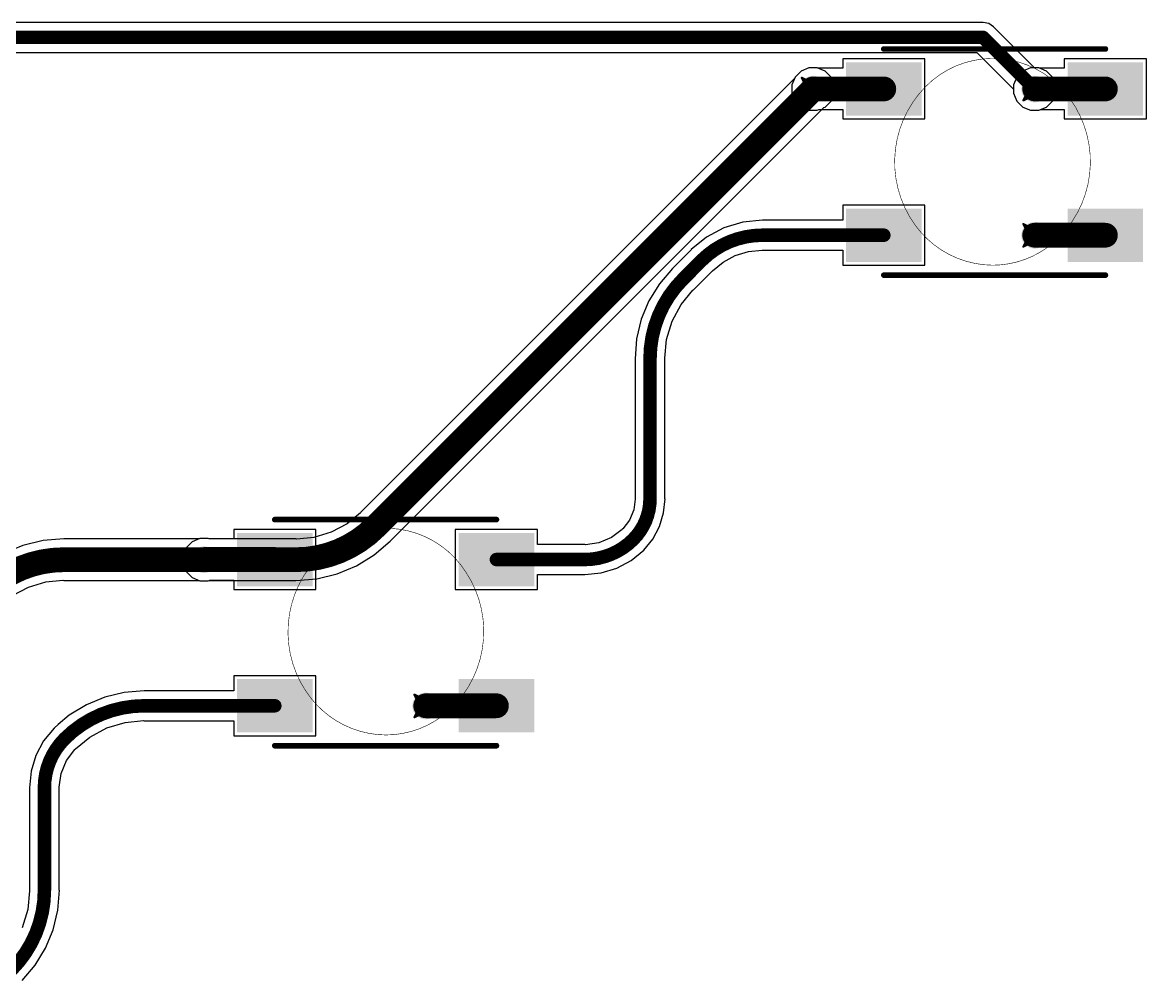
# Model space of a CAD drawing. Header units: inches. Extents: x -11 to 1110, y -7 to 455.
# Drawn here: x 430.21 to 455.58, y 191.24 to 212.86 of the extents above; entities that cross this region are included whole.
import ezdxf

# ---------------------------------------------------------------- set-up
doc = ezdxf.new("R2010")
doc.units = ezdxf.units.IN
for name, color, linetype in [('Bottom Layer', 5, 'Continuous'), ('Drill Drawing', 1, 'Continuous'), ('Mechanical 7', 56, 'Continuous'), ('Top Layer', 1, 'Continuous'), ('Top Overlay', 2, 'Continuous'), ('Top Paste', 8, 'Continuous'), ('Top Solder', 216, 'Continuous'), ('Via Holes', 16, 'Continuous')]:
    doc.layers.add(name, color=color, linetype=linetype)

msp = doc.modelspace()

# ---------------------------------------------------------------- hatches: boundary and pattern name
at = {"layer": 'Bottom Layer'}
h = msp.add_hatch(color=5, dxfattribs=at)
edge = h.paths.add_edge_path()
edge.add_arc((448.053, 211.356), 0.3, 0, 360)
h = msp.add_hatch(color=5, dxfattribs=at)
edge = h.paths.add_edge_path()
edge.add_arc((453.053, 211.356), 0.3, 0, 360)
h = msp.add_hatch(color=5, dxfattribs=at)
edge = h.paths.add_edge_path()
edge.add_arc((453.053, 208.056), 0.3, 0, 360)
h = msp.add_hatch(color=5, dxfattribs=at)
edge = h.paths.add_edge_path()
edge.add_arc((434.311, 200.738), 0.3, 0, 360)
h = msp.add_hatch(color=5, dxfattribs=at)
edge = h.paths.add_edge_path()
edge.add_arc((439.311, 197.438), 0.3, 0, 360)
at = {"layer": 'Top Layer'}
for points in [[(448.898, 211.859), (450.398, 211.859), (450.398, 210.859), (448.898, 210.859)], [(455.398, 210.859), (453.898, 210.859), (453.898, 211.859), (455.398, 211.859)], [(448.898, 208.559), (450.398, 208.559), (450.398, 207.559), (448.898, 207.559)], [(453.898, 208.559), (455.398, 208.559), (455.398, 207.559), (453.898, 207.559)], [(435.157, 201.242), (436.657, 201.242), (436.657, 200.242), (435.157, 200.242)], [(441.657, 200.242), (440.157, 200.242), (440.157, 201.242), (441.657, 201.242)], [(435.157, 197.942), (436.657, 197.942), (436.657, 196.942), (435.157, 196.942)], [(440.157, 197.942), (441.657, 197.942), (441.657, 196.942), (440.157, 196.942)]]:
    msp.add_hatch(color=1, dxfattribs=at).paths.add_polyline_path(points)
h = msp.add_hatch(color=1, dxfattribs=at)
edge = h.paths.add_edge_path()
edge.add_arc((448.053, 211.356), 0.3, 0, 360)
h = msp.add_hatch(color=1, dxfattribs=at)
edge = h.paths.add_edge_path()
edge.add_arc((453.053, 211.356), 0.3, 0, 360)
h = msp.add_hatch(color=1, dxfattribs=at)
edge = h.paths.add_edge_path()
edge.add_arc((453.053, 208.056), 0.3, 0, 360)
h = msp.add_hatch(color=1, dxfattribs=at)
edge = h.paths.add_edge_path()
edge.add_arc((434.311, 200.738), 0.3, 0, 360)
h = msp.add_hatch(color=1, dxfattribs=at)
edge = h.paths.add_edge_path()
edge.add_arc((439.311, 197.438), 0.3, 0, 360)
at = {"layer": 'Top Paste'}
for points in [[(448.898, 211.859), (450.398, 211.859), (450.398, 210.859), (448.898, 210.859)], [(455.398, 210.859), (453.898, 210.859), (453.898, 211.859), (455.398, 211.859)], [(448.898, 208.559), (450.398, 208.559), (450.398, 207.559), (448.898, 207.559)], [(453.898, 208.559), (455.398, 208.559), (455.398, 207.559), (453.898, 207.559)], [(435.157, 201.242), (436.657, 201.242), (436.657, 200.242), (435.157, 200.242)], [(441.657, 200.242), (440.157, 200.242), (440.157, 201.242), (441.657, 201.242)], [(435.157, 197.942), (436.657, 197.942), (436.657, 196.942), (435.157, 196.942)], [(440.157, 197.942), (441.657, 197.942), (441.657, 196.942), (440.157, 196.942)]]:
    msp.add_hatch(color=8, dxfattribs=at).paths.add_polyline_path(points)
at = {"layer": 'Top Solder'}
for points in [[(448.797, 211.961), (450.5, 211.961), (450.5, 210.757), (448.797, 210.757)], [(455.5, 210.757), (453.797, 210.757), (453.797, 211.961), (455.5, 211.961)], [(448.797, 208.661), (450.5, 208.661), (450.5, 207.457), (448.797, 207.457)], [(453.797, 208.661), (455.5, 208.661), (455.5, 207.457), (453.797, 207.457)], [(435.055, 201.343), (436.759, 201.343), (436.759, 200.14), (435.055, 200.14)], [(441.759, 200.14), (440.055, 200.14), (440.055, 201.343), (441.759, 201.343)], [(435.055, 198.043), (436.759, 198.043), (436.759, 196.84), (435.055, 196.84)], [(440.055, 198.043), (441.759, 198.043), (441.759, 196.84), (440.055, 196.84)]]:
    msp.add_hatch(color=216, dxfattribs=at).paths.add_polyline_path(points)
at = {"layer": 'Via Holes'}
h = msp.add_hatch(color=7, dxfattribs=at)
edge = h.paths.add_edge_path()
edge.add_arc((448.053, 211.356), 0.15, 0, 360)
h = msp.add_hatch(color=7, dxfattribs=at)
edge = h.paths.add_edge_path()
edge.add_arc((453.053, 211.356), 0.15, 0, 360)
h = msp.add_hatch(color=7, dxfattribs=at)
edge = h.paths.add_edge_path()
edge.add_arc((453.053, 208.056), 0.15, 0, 360)
h = msp.add_hatch(color=7, dxfattribs=at)
edge = h.paths.add_edge_path()
edge.add_arc((434.311, 200.738), 0.15, 0, 360)
h = msp.add_hatch(color=7, dxfattribs=at)
edge = h.paths.add_edge_path()
edge.add_arc((439.311, 197.438), 0.15, 0, 360)

# ---------------------------------------------------------------- linework, layer by layer
at = {"layer": 'Bottom Layer'}
for p, q in [((451.887, 212.858), (419.822, 212.858)), ((452.015, 212.833), (451.887, 212.858)), ((452.125, 212.76), (452.015, 212.833)), ((453.051, 211.833), (452.125, 212.76)), ((419.822, 212.185), (451.747, 212.185)), ((451.747, 212.185), (452.575, 211.357)), ((447.958, 211.833), (447.782, 211.761)), ((448.148, 211.833), (447.958, 211.833)), ((448.323, 211.761), (448.148, 211.833)), ((453.148, 211.833), (453.051, 211.833)), ((453.323, 211.761), (453.148, 211.833)), ((447.636, 211.598), (437.85, 201.812)), ((447.648, 211.626), (447.636, 211.598)), ((447.782, 211.761), (447.648, 211.626)), ((448.458, 211.626), (448.323, 211.761)), ((448.531, 211.451), (448.458, 211.626)), ((453.458, 211.626), (453.323, 211.761)), ((453.531, 211.451), (453.458, 211.626)), ((448.531, 211.261), (448.531, 211.451)), ((452.575, 211.357), (452.575, 211.261)), ((453.531, 211.261), (453.531, 211.451)), ((448.323, 210.951), (448.458, 211.085)), ((448.458, 211.085), (448.531, 211.261)), ((452.575, 211.261), (452.648, 211.085)), ((452.648, 211.085), (452.782, 210.951)), ((453.323, 210.951), (453.458, 211.085)), ((453.458, 211.085), (453.531, 211.261)), ((438.509, 201.153), (448.295, 210.939)), ((448.295, 210.939), (448.323, 210.951)), ((452.782, 210.951), (452.958, 210.878)), ((452.958, 210.878), (453.148, 210.878)), ((453.148, 210.878), (453.323, 210.951)), ((437.838, 201.794), (437.539, 201.549)), ((437.85, 201.812), (437.838, 201.794)), ((437.539, 201.549), (437.179, 201.357)), ((430.677, 201.168), (430.218, 201.058)), ((431.147, 201.205), (430.677, 201.168)), ((434.188, 201.205), (431.147, 201.205)), ((431.147, 201.205), (431.147, 201.205)), ((434.216, 201.216), (434.188, 201.205)), ((434.406, 201.216), (434.216, 201.216)), ((434.435, 201.205), (434.406, 201.216)), ((436.383, 201.205), (434.435, 201.205)), ((436.405, 201.2), (436.383, 201.205)), ((436.789, 201.238), (436.405, 201.2)), ((437.179, 201.357), (436.789, 201.238)), ((438.151, 200.846), (438.509, 201.153)), ((438.509, 201.153), (438.509, 201.153)), ((430.218, 201.058), (429.782, 200.877)), ((437.748, 200.6), (438.151, 200.846)), ((436.854, 200.309), (437.313, 200.419)), ((437.313, 200.419), (437.748, 200.6)), ((429.991, 199.928), (430.351, 200.12)), ((430.351, 200.12), (430.741, 200.239)), ((430.741, 200.239), (431.126, 200.276)), ((431.126, 200.276), (431.147, 200.272)), ((431.147, 200.272), (434.188, 200.272)), ((434.188, 200.272), (434.216, 200.261)), ((434.216, 200.261), (434.406, 200.261)), ((434.406, 200.261), (434.435, 200.272)), ((434.435, 200.272), (436.383, 200.272)), ((436.383, 200.272), (436.854, 200.309)), ((436.383, 200.272), (436.383, 200.272))]:
    msp.add_line(p, q, dxfattribs=at)
for points in [[(419.822, 212.522, 0.305, 0.305, 0), (451.887, 212.522, 0.305, 0.305, 0)], [(451.887, 212.522, 0.305, 0.305, 0), (453.053, 211.356, 0.305, 0.305, 0)], [(438.18, 201.482, 0.559, 0.559, 0), (448.053, 211.356, 0.559, 0.559, 0)], [(438.18, 201.482, 0.559, 0.559, -0.198912), (436.383, 200.738, 0.559, 0.559, 0)], [(429.351, 199.994, 0.559, 0.559, -0.198912), (431.147, 200.738, 0.559, 0.559, 0)], [(431.147, 200.738, 0.559, 0.559, 0), (434.311, 200.738, 0.559, 0.559, 0)], [(434.311, 200.738, 0.559, 0.559, 0), (436.383, 200.738, 0.559, 0.559, 0)]]:
    msp.add_lwpolyline(points, format="xyseb", dxfattribs=at)
for points in [[(451.81, 212.522, 0.152, 0.152, 1), (451.963, 212.522, 0.152, 0.152, 1)], [(451.81, 212.522, 0.152, 0.152, 1), (451.963, 212.522, 0.152, 0.152, 1)], [(447.913, 211.356, 0.279, 0.279, 1), (448.192, 211.356, 0.279, 0.279, 1)], [(452.977, 211.356, 0.152, 0.152, 1), (453.129, 211.356, 0.152, 0.152, 1)], [(438.04, 201.482, 0.279, 0.279, 1), (438.319, 201.482, 0.279, 0.279, 1)], [(438.04, 201.482, 0.279, 0.279, 1), (438.319, 201.482, 0.279, 0.279, 1)], [(431.007, 200.738, 0.279, 0.279, 1), (431.287, 200.738, 0.279, 0.279, 1)], [(431.007, 200.738, 0.279, 0.279, 1), (431.287, 200.738, 0.279, 0.279, 1)], [(434.172, 200.738, 0.279, 0.279, 1), (434.451, 200.738, 0.279, 0.279, 1)], [(434.172, 200.738, 0.279, 0.279, 1), (434.451, 200.738, 0.279, 0.279, 1)], [(436.244, 200.738, 0.279, 0.279, 1), (436.523, 200.738, 0.279, 0.279, 1)], [(436.244, 200.738, 0.279, 0.279, 1), (436.523, 200.738, 0.279, 0.279, 1)]]:
    msp.add_lwpolyline(points, format="xyseb", close=True, dxfattribs=at)
at = {"layer": 'Drill Drawing'}
for points in [[(447.799, 211.61, 0.0508, 0.0508, 0), (448.053, 211.483, 0.0508, 0.0508, 0)], [(447.799, 211.61, 0.0508, 0.0508, 0), (447.926, 211.356, 0.0508, 0.0508, 0)], [(448.053, 211.483, 0.0508, 0.0508, 0), (448.307, 211.61, 0.0508, 0.0508, 0)], [(448.18, 211.356, 0.0508, 0.0508, 0), (448.307, 211.61, 0.0508, 0.0508, 0)], [(452.799, 211.61, 0.0508, 0.0508, 0), (453.053, 211.483, 0.0508, 0.0508, 0)], [(452.799, 211.61, 0.0508, 0.0508, 0), (452.926, 211.356, 0.0508, 0.0508, 0)], [(453.053, 211.483, 0.0508, 0.0508, 0), (453.307, 211.61, 0.0508, 0.0508, 0)], [(453.18, 211.356, 0.0508, 0.0508, 0), (453.307, 211.61, 0.0508, 0.0508, 0)], [(447.799, 211.102, 0.0508, 0.0508, 0), (447.926, 211.356, 0.0508, 0.0508, 0)], [(448.18, 211.356, 0.0508, 0.0508, 0), (448.307, 211.102, 0.0508, 0.0508, 0)], [(452.799, 211.102, 0.0508, 0.0508, 0), (452.926, 211.356, 0.0508, 0.0508, 0)], [(453.18, 211.356, 0.0508, 0.0508, 0), (453.307, 211.102, 0.0508, 0.0508, 0)], [(447.799, 211.102, 0.0508, 0.0508, 0), (448.053, 211.229, 0.0508, 0.0508, 0)], [(448.053, 211.229, 0.0508, 0.0508, 0), (448.307, 211.102, 0.0508, 0.0508, 0)], [(452.799, 211.102, 0.0508, 0.0508, 0), (453.053, 211.229, 0.0508, 0.0508, 0)], [(453.053, 211.229, 0.0508, 0.0508, 0), (453.307, 211.102, 0.0508, 0.0508, 0)], [(452.799, 208.31, 0.0508, 0.0508, 0), (453.053, 208.183, 0.0508, 0.0508, 0)], [(452.799, 208.31, 0.0508, 0.0508, 0), (452.926, 208.056, 0.0508, 0.0508, 0)], [(453.053, 208.183, 0.0508, 0.0508, 0), (453.307, 208.31, 0.0508, 0.0508, 0)], [(453.18, 208.056, 0.0508, 0.0508, 0), (453.307, 208.31, 0.0508, 0.0508, 0)], [(452.799, 207.802, 0.0508, 0.0508, 0), (452.926, 208.056, 0.0508, 0.0508, 0)], [(453.18, 208.056, 0.0508, 0.0508, 0), (453.307, 207.802, 0.0508, 0.0508, 0)], [(452.799, 207.802, 0.0508, 0.0508, 0), (453.053, 207.929, 0.0508, 0.0508, 0)], [(453.053, 207.929, 0.0508, 0.0508, 0), (453.307, 207.802, 0.0508, 0.0508, 0)], [(434.057, 200.992, 0.0508, 0.0508, 0), (434.311, 200.865, 0.0508, 0.0508, 0)], [(434.057, 200.992, 0.0508, 0.0508, 0), (434.184, 200.738, 0.0508, 0.0508, 0)], [(434.311, 200.865, 0.0508, 0.0508, 0), (434.565, 200.992, 0.0508, 0.0508, 0)], [(434.438, 200.738, 0.0508, 0.0508, 0), (434.565, 200.992, 0.0508, 0.0508, 0)], [(434.057, 200.484, 0.0508, 0.0508, 0), (434.184, 200.738, 0.0508, 0.0508, 0)], [(434.057, 200.484, 0.0508, 0.0508, 0), (434.311, 200.611, 0.0508, 0.0508, 0)], [(434.311, 200.611, 0.0508, 0.0508, 0), (434.565, 200.484, 0.0508, 0.0508, 0)], [(434.438, 200.738, 0.0508, 0.0508, 0), (434.565, 200.484, 0.0508, 0.0508, 0)], [(439.057, 197.692, 0.0508, 0.0508, 0), (439.311, 197.565, 0.0508, 0.0508, 0)], [(439.057, 197.692, 0.0508, 0.0508, 0), (439.184, 197.438, 0.0508, 0.0508, 0)], [(439.311, 197.565, 0.0508, 0.0508, 0), (439.565, 197.692, 0.0508, 0.0508, 0)], [(439.438, 197.438, 0.0508, 0.0508, 0), (439.565, 197.692, 0.0508, 0.0508, 0)], [(439.057, 197.184, 0.0508, 0.0508, 0), (439.184, 197.438, 0.0508, 0.0508, 0)], [(439.057, 197.184, 0.0508, 0.0508, 0), (439.311, 197.311, 0.0508, 0.0508, 0)], [(439.311, 197.311, 0.0508, 0.0508, 0), (439.565, 197.184, 0.0508, 0.0508, 0)], [(439.438, 197.438, 0.0508, 0.0508, 0), (439.565, 197.184, 0.0508, 0.0508, 0)]]:
    msp.add_lwpolyline(points, format="xyseb", dxfattribs=at)
for points in [[(447.786, 211.61, 0.0254, 0.0254, 1), (447.811, 211.61, 0.0254, 0.0254, 1)], [(447.786, 211.61, 0.0254, 0.0254, 1), (447.811, 211.61, 0.0254, 0.0254, 1)], [(448.294, 211.61, 0.0254, 0.0254, 1), (448.319, 211.61, 0.0254, 0.0254, 1)], [(448.294, 211.61, 0.0254, 0.0254, 1), (448.319, 211.61, 0.0254, 0.0254, 1)], [(452.786, 211.61, 0.0254, 0.0254, 1), (452.811, 211.61, 0.0254, 0.0254, 1)], [(452.786, 211.61, 0.0254, 0.0254, 1), (452.811, 211.61, 0.0254, 0.0254, 1)], [(453.294, 211.61, 0.0254, 0.0254, 1), (453.319, 211.61, 0.0254, 0.0254, 1)], [(453.294, 211.61, 0.0254, 0.0254, 1), (453.319, 211.61, 0.0254, 0.0254, 1)], [(447.913, 211.356, 0.0254, 0.0254, 1), (447.938, 211.356, 0.0254, 0.0254, 1)], [(447.913, 211.356, 0.0254, 0.0254, 1), (447.938, 211.356, 0.0254, 0.0254, 1)], [(448.04, 211.483, 0.0254, 0.0254, 1), (448.065, 211.483, 0.0254, 0.0254, 1)], [(448.04, 211.483, 0.0254, 0.0254, 1), (448.065, 211.483, 0.0254, 0.0254, 1)], [(448.167, 211.356, 0.0254, 0.0254, 1), (448.192, 211.356, 0.0254, 0.0254, 1)], [(448.167, 211.356, 0.0254, 0.0254, 1), (448.192, 211.356, 0.0254, 0.0254, 1)], [(452.913, 211.356, 0.0254, 0.0254, 1), (452.938, 211.356, 0.0254, 0.0254, 1)], [(452.913, 211.356, 0.0254, 0.0254, 1), (452.938, 211.356, 0.0254, 0.0254, 1)], [(453.04, 211.483, 0.0254, 0.0254, 1), (453.065, 211.483, 0.0254, 0.0254, 1)], [(453.04, 211.483, 0.0254, 0.0254, 1), (453.065, 211.483, 0.0254, 0.0254, 1)], [(453.167, 211.356, 0.0254, 0.0254, 1), (453.192, 211.356, 0.0254, 0.0254, 1)], [(453.167, 211.356, 0.0254, 0.0254, 1), (453.192, 211.356, 0.0254, 0.0254, 1)], [(447.786, 211.102, 0.0254, 0.0254, 1), (447.811, 211.102, 0.0254, 0.0254, 1)], [(447.786, 211.102, 0.0254, 0.0254, 1), (447.811, 211.102, 0.0254, 0.0254, 1)], [(448.04, 211.229, 0.0254, 0.0254, 1), (448.065, 211.229, 0.0254, 0.0254, 1)], [(448.04, 211.229, 0.0254, 0.0254, 1), (448.065, 211.229, 0.0254, 0.0254, 1)], [(448.294, 211.102, 0.0254, 0.0254, 1), (448.319, 211.102, 0.0254, 0.0254, 1)], [(448.294, 211.102, 0.0254, 0.0254, 1), (448.319, 211.102, 0.0254, 0.0254, 1)], [(452.786, 211.102, 0.0254, 0.0254, 1), (452.811, 211.102, 0.0254, 0.0254, 1)], [(452.786, 211.102, 0.0254, 0.0254, 1), (452.811, 211.102, 0.0254, 0.0254, 1)], [(453.04, 211.229, 0.0254, 0.0254, 1), (453.065, 211.229, 0.0254, 0.0254, 1)], [(453.04, 211.229, 0.0254, 0.0254, 1), (453.065, 211.229, 0.0254, 0.0254, 1)], [(453.294, 211.102, 0.0254, 0.0254, 1), (453.319, 211.102, 0.0254, 0.0254, 1)], [(453.294, 211.102, 0.0254, 0.0254, 1), (453.319, 211.102, 0.0254, 0.0254, 1)], [(452.786, 208.31, 0.0254, 0.0254, 1), (452.811, 208.31, 0.0254, 0.0254, 1)], [(452.786, 208.31, 0.0254, 0.0254, 1), (452.811, 208.31, 0.0254, 0.0254, 1)], [(453.294, 208.31, 0.0254, 0.0254, 1), (453.319, 208.31, 0.0254, 0.0254, 1)], [(453.294, 208.31, 0.0254, 0.0254, 1), (453.319, 208.31, 0.0254, 0.0254, 1)], [(452.913, 208.056, 0.0254, 0.0254, 1), (452.938, 208.056, 0.0254, 0.0254, 1)], [(452.913, 208.056, 0.0254, 0.0254, 1), (452.938, 208.056, 0.0254, 0.0254, 1)], [(453.04, 208.183, 0.0254, 0.0254, 1), (453.065, 208.183, 0.0254, 0.0254, 1)], [(453.04, 208.183, 0.0254, 0.0254, 1), (453.065, 208.183, 0.0254, 0.0254, 1)], [(453.167, 208.056, 0.0254, 0.0254, 1), (453.192, 208.056, 0.0254, 0.0254, 1)], [(453.167, 208.056, 0.0254, 0.0254, 1), (453.192, 208.056, 0.0254, 0.0254, 1)], [(452.786, 207.802, 0.0254, 0.0254, 1), (452.811, 207.802, 0.0254, 0.0254, 1)], [(452.786, 207.802, 0.0254, 0.0254, 1), (452.811, 207.802, 0.0254, 0.0254, 1)], [(453.04, 207.929, 0.0254, 0.0254, 1), (453.065, 207.929, 0.0254, 0.0254, 1)], [(453.04, 207.929, 0.0254, 0.0254, 1), (453.065, 207.929, 0.0254, 0.0254, 1)], [(453.294, 207.802, 0.0254, 0.0254, 1), (453.319, 207.802, 0.0254, 0.0254, 1)], [(453.294, 207.802, 0.0254, 0.0254, 1), (453.319, 207.802, 0.0254, 0.0254, 1)], [(434.045, 200.992, 0.0254, 0.0254, 1), (434.07, 200.992, 0.0254, 0.0254, 1)], [(434.045, 200.992, 0.0254, 0.0254, 1), (434.07, 200.992, 0.0254, 0.0254, 1)], [(434.299, 200.865, 0.0254, 0.0254, 1), (434.324, 200.865, 0.0254, 0.0254, 1)], [(434.299, 200.865, 0.0254, 0.0254, 1), (434.324, 200.865, 0.0254, 0.0254, 1)], [(434.553, 200.992, 0.0254, 0.0254, 1), (434.578, 200.992, 0.0254, 0.0254, 1)], [(434.553, 200.992, 0.0254, 0.0254, 1), (434.578, 200.992, 0.0254, 0.0254, 1)], [(434.172, 200.738, 0.0254, 0.0254, 1), (434.197, 200.738, 0.0254, 0.0254, 1)], [(434.172, 200.738, 0.0254, 0.0254, 1), (434.197, 200.738, 0.0254, 0.0254, 1)], [(434.299, 200.611, 0.0254, 0.0254, 1), (434.324, 200.611, 0.0254, 0.0254, 1)], [(434.299, 200.611, 0.0254, 0.0254, 1), (434.324, 200.611, 0.0254, 0.0254, 1)], [(434.426, 200.738, 0.0254, 0.0254, 1), (434.451, 200.738, 0.0254, 0.0254, 1)], [(434.426, 200.738, 0.0254, 0.0254, 1), (434.451, 200.738, 0.0254, 0.0254, 1)], [(434.045, 200.484, 0.0254, 0.0254, 1), (434.07, 200.484, 0.0254, 0.0254, 1)], [(434.045, 200.484, 0.0254, 0.0254, 1), (434.07, 200.484, 0.0254, 0.0254, 1)], [(434.553, 200.484, 0.0254, 0.0254, 1), (434.578, 200.484, 0.0254, 0.0254, 1)], [(434.553, 200.484, 0.0254, 0.0254, 1), (434.578, 200.484, 0.0254, 0.0254, 1)], [(439.045, 197.692, 0.0254, 0.0254, 1), (439.07, 197.692, 0.0254, 0.0254, 1)], [(439.045, 197.692, 0.0254, 0.0254, 1), (439.07, 197.692, 0.0254, 0.0254, 1)], [(439.299, 197.565, 0.0254, 0.0254, 1), (439.324, 197.565, 0.0254, 0.0254, 1)], [(439.299, 197.565, 0.0254, 0.0254, 1), (439.324, 197.565, 0.0254, 0.0254, 1)], [(439.553, 197.692, 0.0254, 0.0254, 1), (439.578, 197.692, 0.0254, 0.0254, 1)], [(439.553, 197.692, 0.0254, 0.0254, 1), (439.578, 197.692, 0.0254, 0.0254, 1)], [(439.172, 197.438, 0.0254, 0.0254, 1), (439.197, 197.438, 0.0254, 0.0254, 1)], [(439.172, 197.438, 0.0254, 0.0254, 1), (439.197, 197.438, 0.0254, 0.0254, 1)], [(439.299, 197.311, 0.0254, 0.0254, 1), (439.324, 197.311, 0.0254, 0.0254, 1)], [(439.299, 197.311, 0.0254, 0.0254, 1), (439.324, 197.311, 0.0254, 0.0254, 1)], [(439.426, 197.438, 0.0254, 0.0254, 1), (439.451, 197.438, 0.0254, 0.0254, 1)], [(439.426, 197.438, 0.0254, 0.0254, 1), (439.451, 197.438, 0.0254, 0.0254, 1)], [(439.045, 197.184, 0.0254, 0.0254, 1), (439.07, 197.184, 0.0254, 0.0254, 1)], [(439.045, 197.184, 0.0254, 0.0254, 1), (439.07, 197.184, 0.0254, 0.0254, 1)], [(439.553, 197.184, 0.0254, 0.0254, 1), (439.578, 197.184, 0.0254, 0.0254, 1)], [(439.553, 197.184, 0.0254, 0.0254, 1), (439.578, 197.184, 0.0254, 0.0254, 1)]]:
    msp.add_lwpolyline(points, format="xyseb", close=True, dxfattribs=at)
at = {"layer": 'Mechanical 7'}
for points in [[(450.754, 211.562, 0.0127, 0.0127, -0.437091), (453.848, 211.14, 0.0127, 0.0127, 0)], [(450.354, 208.289, 0.0127, 0.0127, -0.392933), (450.754, 211.562, 0.0127, 0.0127, 0)], [(453.848, 211.14, 0.0127, 0.0127, -0.392312), (453.452, 207.87, 0.0127, 0.0127, 0)], [(452.105, 207.382, 0.0127, 0.0127, -0.239877), (450.354, 208.289, 0.0127, 0.0127, 0)], [(453.452, 207.87, 0.0127, 0.0127, -0.174131), (452.105, 207.382, 0.0127, 0.0127, 0)], [(437.151, 201.029, 0.0127, 0.0127, -0.436674), (440.222, 200.451, 0.0127, 0.0127, 0)], [(436.601, 197.783, 0.0127, 0.0127, -0.393355), (437.151, 201.029, 0.0127, 0.0127, 0)], [(440.222, 200.451, 0.0127, 0.0127, -0.393463), (439.676, 197.203, 0.0127, 0.0127, 0)], [(438.413, 196.783, 0.0127, 0.0127, -0.253148), (436.601, 197.783, 0.0127, 0.0127, 0)], [(439.676, 197.203, 0.0127, 0.0127, -0.160429), (438.413, 196.783, 0.0127, 0.0127, 0)]]:
    msp.add_lwpolyline(points, format="xyseb", dxfattribs=at)
for points in [[(450.751, 211.562, 0.00635, 0.00635, 1), (450.757, 211.562, 0.00635, 0.00635, 1)], [(450.751, 211.562, 0.00635, 0.00635, 1), (450.757, 211.562, 0.00635, 0.00635, 1)], [(453.845, 211.14, 0.00635, 0.00635, 1), (453.852, 211.14, 0.00635, 0.00635, 1)], [(453.845, 211.14, 0.00635, 0.00635, 1), (453.852, 211.14, 0.00635, 0.00635, 1)], [(450.351, 208.289, 0.00635, 0.00635, 1), (450.358, 208.289, 0.00635, 0.00635, 1)], [(450.351, 208.289, 0.00635, 0.00635, 1), (450.358, 208.289, 0.00635, 0.00635, 1)], [(453.449, 207.87, 0.00635, 0.00635, 1), (453.455, 207.87, 0.00635, 0.00635, 1)], [(453.449, 207.87, 0.00635, 0.00635, 1), (453.455, 207.87, 0.00635, 0.00635, 1)], [(452.101, 207.382, 0.00635, 0.00635, 1), (452.108, 207.382, 0.00635, 0.00635, 1)], [(452.101, 207.382, 0.00635, 0.00635, 1), (452.108, 207.382, 0.00635, 0.00635, 1)], [(437.147, 201.029, 0.00635, 0.00635, 1), (437.154, 201.029, 0.00635, 0.00635, 1)], [(437.147, 201.029, 0.00635, 0.00635, 1), (437.154, 201.029, 0.00635, 0.00635, 1)], [(440.219, 200.451, 0.00635, 0.00635, 1), (440.225, 200.451, 0.00635, 0.00635, 1)], [(440.219, 200.451, 0.00635, 0.00635, 1), (440.225, 200.451, 0.00635, 0.00635, 1)], [(436.598, 197.783, 0.00635, 0.00635, 1), (436.605, 197.783, 0.00635, 0.00635, 1)], [(436.598, 197.783, 0.00635, 0.00635, 1), (436.605, 197.783, 0.00635, 0.00635, 1)], [(439.673, 197.203, 0.00635, 0.00635, 1), (439.679, 197.203, 0.00635, 0.00635, 1)], [(439.673, 197.203, 0.00635, 0.00635, 1), (439.679, 197.203, 0.00635, 0.00635, 1)], [(438.41, 196.783, 0.00635, 0.00635, 1), (438.416, 196.783, 0.00635, 0.00635, 1)], [(438.41, 196.783, 0.00635, 0.00635, 1), (438.416, 196.783, 0.00635, 0.00635, 1)]]:
    msp.add_lwpolyline(points, format="xyseb", close=True, dxfattribs=at)
at = {"layer": 'Top Layer'}
for p, q in [((447.958, 211.833), (447.782, 211.761)), ((448.148, 211.833), (447.958, 211.833)), ((448.168, 211.825), (448.148, 211.833)), ((448.721, 211.825), (448.168, 211.825)), ((450.576, 212.037), (448.721, 212.037)), ((448.721, 212.037), (448.721, 211.825)), ((450.576, 210.681), (450.576, 212.037)), ((452.958, 211.833), (452.782, 211.761)), ((453.148, 211.833), (452.958, 211.833)), ((453.168, 211.825), (453.148, 211.833)), ((453.721, 211.825), (453.168, 211.825)), ((455.576, 212.037), (453.721, 212.037)), ((453.721, 212.037), (453.721, 211.825)), ((455.576, 210.681), (455.576, 212.037)), ((447.648, 211.626), (447.575, 211.451)), ((447.782, 211.761), (447.648, 211.626)), ((452.648, 211.626), (452.575, 211.451)), ((452.782, 211.761), (452.648, 211.626)), ((447.575, 211.451), (447.575, 211.261)), ((452.575, 211.451), (452.575, 211.261)), ((447.575, 211.261), (447.648, 211.085)), ((447.648, 211.085), (447.782, 210.951)), ((452.575, 211.261), (452.648, 211.085)), ((452.648, 211.085), (452.782, 210.951)), ((447.782, 210.951), (447.958, 210.878)), ((447.958, 210.878), (448.148, 210.878)), ((448.148, 210.878), (448.184, 210.893)), ((448.184, 210.893), (448.721, 210.893)), ((448.721, 210.893), (448.721, 210.681)), ((452.782, 210.951), (452.958, 210.878)), ((452.958, 210.878), (453.148, 210.878)), ((453.148, 210.878), (453.184, 210.893)), ((453.184, 210.893), (453.721, 210.893)), ((453.721, 210.893), (453.721, 210.681)), ((448.721, 210.681), (450.576, 210.681)), ((453.721, 210.681), (455.576, 210.681)), ((450.576, 208.737), (448.721, 208.737)), ((448.721, 208.737), (448.721, 208.396)), ((450.576, 207.381), (450.576, 208.737)), ((446.465, 208.356), (446.038, 208.227)), ((446.909, 208.4), (446.465, 208.356)), ((446.909, 208.396), (446.909, 208.4)), ((448.721, 208.396), (446.909, 208.396)), ((445.645, 208.017), (445.3, 207.734)), ((446.038, 208.227), (445.645, 208.017)), ((445.303, 207.731), (444.879, 207.306)), ((445.3, 207.734), (445.303, 207.731)), ((446.021, 207.454), (446.297, 207.602)), ((446.297, 207.602), (446.597, 207.693)), ((446.597, 207.693), (446.904, 207.723)), ((446.904, 207.723), (446.909, 207.722)), ((446.909, 207.722), (448.721, 207.722)), ((448.721, 207.722), (448.721, 207.381)), ((444.877, 207.308), (444.584, 206.964)), ((444.879, 207.306), (444.877, 207.308)), ((445.355, 206.83), (445.779, 207.255)), ((445.779, 207.255), (445.782, 207.259)), ((445.782, 207.259), (446.021, 207.454)), ((448.721, 207.381), (450.576, 207.381)), ((444.584, 206.964), (444.348, 206.579)), ((445.077, 206.499), (445.342, 206.822)), ((445.342, 206.822), (445.355, 206.83)), ((444.348, 206.579), (444.175, 206.162)), ((444.873, 206.117), (445.077, 206.499)), ((444.175, 206.162), (444.069, 205.722)), ((444.748, 205.703), (444.873, 206.117)), ((444.069, 205.722), (444.034, 205.272)), ((444.707, 205.287), (444.748, 205.703)), ((444.034, 205.272), (444.036, 205.272)), ((444.036, 205.272), (444.036, 202.113)), ((444.71, 205.272), (444.707, 205.287)), ((444.71, 202.113), (444.71, 205.272)), ((444.038, 202.107), (444.005, 201.863)), ((444.036, 202.113), (444.038, 202.107)), ((444.68, 201.793), (444.711, 202.113)), ((444.711, 202.113), (444.71, 202.113)), ((444.005, 201.863), (443.909, 201.63)), ((444.586, 201.486), (444.68, 201.793)), ((436.835, 201.42), (434.979, 201.42)), ((434.979, 201.42), (434.979, 201.208)), ((436.835, 200.064), (436.835, 201.42)), ((441.835, 201.42), (439.979, 201.42)), ((439.979, 201.42), (439.979, 200.064)), ((441.835, 201.078), (441.835, 201.42)), ((443.747, 201.421), (443.506, 201.236)), ((443.754, 201.431), (443.747, 201.421)), ((443.759, 201.435), (443.754, 201.431)), ((443.909, 201.63), (443.759, 201.435)), ((444.435, 201.203), (444.586, 201.486)), ((434.041, 201.143), (433.906, 201.009)), ((434.216, 201.216), (434.041, 201.143)), ((434.406, 201.216), (434.216, 201.216)), ((434.426, 201.208), (434.406, 201.216)), ((434.979, 201.208), (434.426, 201.208)), ((443.506, 201.236), (443.215, 201.116)), ((444.231, 200.954), (444.435, 201.203)), ((433.906, 201.009), (433.834, 200.833)), ((442.902, 201.078), (441.835, 201.078)), ((442.914, 201.076), (442.902, 201.078)), ((443.215, 201.116), (442.914, 201.076)), ((443.947, 200.72), (444.232, 200.954)), ((444.232, 200.954), (444.231, 200.954)), ((433.834, 200.833), (433.834, 200.643)), ((433.834, 200.643), (433.906, 200.468)), ((443.622, 200.546), (443.947, 200.72)), ((433.906, 200.468), (434.041, 200.333)), ((441.835, 200.064), (441.835, 200.405)), ((441.835, 200.405), (442.902, 200.405)), ((442.902, 200.403), (443.269, 200.439)), ((442.902, 200.405), (442.902, 200.403)), ((443.269, 200.439), (443.622, 200.546)), ((434.041, 200.333), (434.216, 200.261)), ((434.216, 200.261), (434.406, 200.261)), ((434.406, 200.261), (434.443, 200.276)), ((434.443, 200.276), (434.979, 200.276)), ((434.979, 200.276), (434.979, 200.064)), ((434.979, 200.064), (436.835, 200.064)), ((439.979, 200.064), (441.835, 200.064)), ((436.835, 198.12), (434.979, 198.12)), ((434.979, 198.12), (434.979, 197.778)), ((436.835, 196.764), (436.835, 198.12)), ((432.072, 197.64), (431.654, 197.467)), ((432.511, 197.745), (432.072, 197.64)), ((432.961, 197.781), (432.511, 197.745)), ((432.961, 197.778), (432.961, 197.781)), ((434.979, 197.778), (432.961, 197.778)), ((431.654, 197.467), (431.269, 197.231)), ((431.269, 197.231), (431.019, 197.017)), ((432.531, 197.067), (432.947, 197.108)), ((432.947, 197.108), (432.961, 197.105)), ((432.961, 197.105), (434.979, 197.105)), ((434.979, 197.105), (434.979, 196.764)), ((430.925, 196.938), (430.689, 196.65)), ((431.019, 197.017), (430.925, 196.938)), ((430.925, 196.938), (430.925, 196.938)), ((430.925, 196.938), (430.925, 196.938)), ((431.735, 196.737), (432.116, 196.941)), ((432.116, 196.941), (432.531, 197.067)), ((430.689, 196.65), (430.513, 196.321)), ((431.412, 196.472), (431.735, 196.737)), ((434.979, 196.764), (436.835, 196.764)), ((430.513, 196.321), (430.405, 195.965)), ((431.205, 196.208), (431.392, 196.452)), ((431.392, 196.452), (431.403, 196.46)), ((431.403, 196.46), (431.412, 196.472)), ((431.403, 196.46), (431.403, 196.46)), ((431.082, 195.912), (431.205, 196.208)), ((430.405, 195.965), (430.368, 195.594)), ((431.042, 195.607), (431.082, 195.912)), ((430.368, 195.594), (430.371, 195.594)), ((430.371, 195.594), (430.371, 193.279)), ((431.044, 195.594), (431.042, 195.607)), ((431.044, 193.279), (431.044, 195.594)), ((430.371, 193.279), (430.374, 193.265)), ((431.011, 192.829), (431.047, 193.279)), ((431.047, 193.279), (431.044, 193.279)), ((430.374, 193.265), (430.333, 192.849)), ((430.333, 192.849), (430.207, 192.434)), ((430.906, 192.39), (431.011, 192.829)), ((430.733, 191.972), (430.906, 192.39)), ((430.497, 191.587), (430.733, 191.972)), ((430.204, 191.243), (430.497, 191.587))]:
    msp.add_line(p, q, dxfattribs=at)
for points in [[(448.053, 211.359, 0.559, 0.559, 0), (449.648, 211.359, 0.559, 0.559, 0)], [(453.053, 211.359, 0.559, 0.559, 0), (454.648, 211.359, 0.559, 0.559, 0)], [(453.053, 208.059, 0.559, 0.559, 0), (454.648, 208.059, 0.559, 0.559, 0)], [(445.541, 207.493, 0.305, 0.305, -0.198912), (446.909, 208.059, 0.305, 0.305, 0)], [(446.909, 208.059, 0.305, 0.305, 0), (449.648, 208.059, 0.305, 0.305, 0)], [(445.117, 207.068, 0.305, 0.305, 0), (445.541, 207.493, 0.305, 0.305, 0)], [(444.373, 205.272, 0.305, 0.305, -0.198912), (445.117, 207.068, 0.305, 0.305, 0)], [(444.373, 202.113, 0.305, 0.305, 0), (444.373, 205.272, 0.305, 0.305, 0)], [(444.373, 202.113, 0.305, 0.305, -0.198912), (443.992, 201.193, 0.305, 0.305, 0)], [(443.992, 201.193, 0.305, 0.305, -0.198912), (442.902, 200.742, 0.305, 0.305, 0)], [(434.311, 200.742, 0.559, 0.559, 0), (435.907, 200.742, 0.559, 0.559, 0)], [(440.907, 200.742, 0.305, 0.305, 0), (442.902, 200.742, 0.305, 0.305, 0)], [(431.165, 196.698, 0.305, 0.305, -0.198912), (432.961, 197.442, 0.305, 0.305, 0)], [(432.961, 197.442, 0.305, 0.305, 0), (435.907, 197.442, 0.305, 0.305, 0)], [(439.311, 197.442, 0.559, 0.559, 0), (440.907, 197.442, 0.559, 0.559, 0)], [(430.708, 195.594, 0.305, 0.305, -0.198912), (431.165, 196.698, 0.305, 0.305, 0)], [(431.165, 196.698, 0.305, 0.305, 0), (431.165, 196.698, 0.305, 0.305, 0)], [(430.708, 193.279, 0.305, 0.305, 0), (430.708, 195.594, 0.305, 0.305, 0)], [(430.708, 193.279, 0.305, 0.305, -0.198912), (429.964, 191.483, 0.305, 0.305, 0)]]:
    msp.add_lwpolyline(points, format="xyseb", dxfattribs=at)
for points in [[(447.913, 211.359, 0.279, 0.279, 1), (448.192, 211.359, 0.279, 0.279, 1)], [(449.509, 211.359, 0.279, 0.279, 1), (449.788, 211.359, 0.279, 0.279, 1)], [(452.913, 211.359, 0.279, 0.279, 1), (453.192, 211.359, 0.279, 0.279, 1)], [(454.509, 211.359, 0.279, 0.279, 1), (454.788, 211.359, 0.279, 0.279, 1)], [(452.913, 208.059, 0.279, 0.279, 1), (453.192, 208.059, 0.279, 0.279, 1)], [(454.509, 208.059, 0.279, 0.279, 1), (454.788, 208.059, 0.279, 0.279, 1)], [(446.833, 208.059, 0.152, 0.152, 1), (446.985, 208.059, 0.152, 0.152, 1)], [(446.833, 208.059, 0.152, 0.152, 1), (446.985, 208.059, 0.152, 0.152, 1)], [(449.572, 208.059, 0.152, 0.152, 1), (449.725, 208.059, 0.152, 0.152, 1)], [(445.465, 207.493, 0.152, 0.152, 1), (445.618, 207.493, 0.152, 0.152, 1)], [(445.465, 207.493, 0.152, 0.152, 1), (445.618, 207.493, 0.152, 0.152, 1)], [(445.041, 207.068, 0.152, 0.152, 1), (445.193, 207.068, 0.152, 0.152, 1)], [(445.041, 207.068, 0.152, 0.152, 1), (445.193, 207.068, 0.152, 0.152, 1)], [(444.297, 205.272, 0.152, 0.152, 1), (444.449, 205.272, 0.152, 0.152, 1)], [(444.297, 205.272, 0.152, 0.152, 1), (444.449, 205.272, 0.152, 0.152, 1)], [(444.297, 202.113, 0.152, 0.152, 1), (444.449, 202.113, 0.152, 0.152, 1)], [(444.297, 202.113, 0.152, 0.152, 1), (444.449, 202.113, 0.152, 0.152, 1)], [(443.916, 201.193, 0.152, 0.152, 1), (444.068, 201.193, 0.152, 0.152, 1)], [(443.916, 201.193, 0.152, 0.152, 1), (444.068, 201.193, 0.152, 0.152, 1)], [(434.172, 200.742, 0.279, 0.279, 1), (434.451, 200.742, 0.279, 0.279, 1)], [(435.767, 200.742, 0.279, 0.279, 1), (436.047, 200.742, 0.279, 0.279, 1)], [(440.831, 200.742, 0.152, 0.152, 1), (440.983, 200.742, 0.152, 0.152, 1)], [(442.826, 200.742, 0.152, 0.152, 1), (442.978, 200.742, 0.152, 0.152, 1)], [(442.826, 200.742, 0.152, 0.152, 1), (442.978, 200.742, 0.152, 0.152, 1)], [(432.885, 197.442, 0.152, 0.152, 1), (433.038, 197.442, 0.152, 0.152, 1)], [(432.885, 197.442, 0.152, 0.152, 1), (433.038, 197.442, 0.152, 0.152, 1)], [(435.831, 197.442, 0.152, 0.152, 1), (435.983, 197.442, 0.152, 0.152, 1)], [(439.172, 197.442, 0.279, 0.279, 1), (439.451, 197.442, 0.279, 0.279, 1)], [(440.767, 197.442, 0.279, 0.279, 1), (441.047, 197.442, 0.279, 0.279, 1)], [(431.089, 196.698, 0.152, 0.152, 1), (431.241, 196.698, 0.152, 0.152, 1)], [(431.089, 196.698, 0.152, 0.152, 1), (431.241, 196.698, 0.152, 0.152, 1)], [(431.089, 196.698, 0.152, 0.152, 1), (431.241, 196.698, 0.152, 0.152, 1)], [(431.089, 196.698, 0.152, 0.152, 1), (431.241, 196.698, 0.152, 0.152, 1)], [(430.632, 195.594, 0.152, 0.152, 1), (430.784, 195.594, 0.152, 0.152, 1)], [(430.632, 195.594, 0.152, 0.152, 1), (430.784, 195.594, 0.152, 0.152, 1)], [(430.632, 193.279, 0.152, 0.152, 1), (430.784, 193.279, 0.152, 0.152, 1)], [(430.632, 193.279, 0.152, 0.152, 1), (430.784, 193.279, 0.152, 0.152, 1)]]:
    msp.add_lwpolyline(points, format="xyseb", close=True, dxfattribs=at)
at = {"layer": 'Top Overlay'}
for points in [[(449.648, 212.26, 0.127, 0.127, 0), (454.648, 212.26, 0.127, 0.127, 0)], [(448.592, 211.512, 0.254, 0.254, 0), (448.719, 211.385, 0.254, 0.254, 0)], [(448.592, 211.258, 0.254, 0.254, 0), (448.592, 211.512, 0.254, 0.254, 0)], [(448.592, 211.258, 0.254, 0.254, 0), (448.719, 211.385, 0.254, 0.254, 0)], [(449.648, 207.158, 0.127, 0.127, 0), (454.648, 207.158, 0.127, 0.127, 0)], [(435.907, 201.643, 0.127, 0.127, 0), (440.907, 201.643, 0.127, 0.127, 0)], [(434.851, 200.895, 0.254, 0.254, 0), (434.978, 200.768, 0.254, 0.254, 0)], [(434.851, 200.641, 0.254, 0.254, 0), (434.851, 200.895, 0.254, 0.254, 0)], [(434.851, 200.641, 0.254, 0.254, 0), (434.978, 200.768, 0.254, 0.254, 0)], [(435.907, 196.541, 0.127, 0.127, 0), (440.907, 196.541, 0.127, 0.127, 0)]]:
    msp.add_lwpolyline(points, format="xyseb", dxfattribs=at)
for points in [[(449.617, 212.26, 0.0635, 0.0635, 1), (449.68, 212.26, 0.0635, 0.0635, 1)], [(454.617, 212.26, 0.0635, 0.0635, 1), (454.68, 212.26, 0.0635, 0.0635, 1)], [(448.529, 211.512, 0.127, 0.127, 1), (448.656, 211.512, 0.127, 0.127, 1)], [(448.529, 211.512, 0.127, 0.127, 1), (448.656, 211.512, 0.127, 0.127, 1)], [(448.529, 211.258, 0.127, 0.127, 1), (448.656, 211.258, 0.127, 0.127, 1)], [(448.529, 211.258, 0.127, 0.127, 1), (448.656, 211.258, 0.127, 0.127, 1)], [(448.656, 211.385, 0.127, 0.127, 1), (448.783, 211.385, 0.127, 0.127, 1)], [(448.656, 211.385, 0.127, 0.127, 1), (448.783, 211.385, 0.127, 0.127, 1)], [(449.617, 207.158, 0.0635, 0.0635, 1), (449.68, 207.158, 0.0635, 0.0635, 1)], [(454.617, 207.158, 0.0635, 0.0635, 1), (454.68, 207.158, 0.0635, 0.0635, 1)], [(435.875, 201.643, 0.0635, 0.0635, 1), (435.939, 201.643, 0.0635, 0.0635, 1)], [(440.875, 201.643, 0.0635, 0.0635, 1), (440.939, 201.643, 0.0635, 0.0635, 1)], [(434.787, 200.895, 0.127, 0.127, 1), (434.914, 200.895, 0.127, 0.127, 1)], [(434.787, 200.895, 0.127, 0.127, 1), (434.914, 200.895, 0.127, 0.127, 1)], [(434.914, 200.768, 0.127, 0.127, 1), (435.041, 200.768, 0.127, 0.127, 1)], [(434.914, 200.768, 0.127, 0.127, 1), (435.041, 200.768, 0.127, 0.127, 1)], [(434.787, 200.641, 0.127, 0.127, 1), (434.914, 200.641, 0.127, 0.127, 1)], [(434.787, 200.641, 0.127, 0.127, 1), (434.914, 200.641, 0.127, 0.127, 1)], [(435.875, 196.541, 0.0635, 0.0635, 1), (435.939, 196.541, 0.0635, 0.0635, 1)], [(440.875, 196.541, 0.0635, 0.0635, 1), (440.939, 196.541, 0.0635, 0.0635, 1)]]:
    msp.add_lwpolyline(points, format="xyseb", close=True, dxfattribs=at)

doc.saveas('drawing.dxf')
